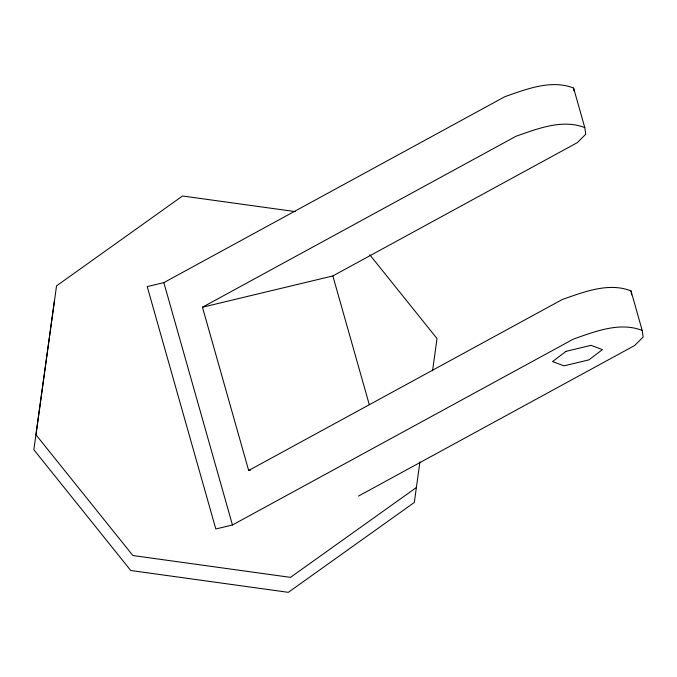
<?xml version="1.0" encoding="UTF-8"?>
<svg xmlns="http://www.w3.org/2000/svg" width="677" height="677" viewBox="0 0 677 677"><rect width="100%" height="100%" fill="white"/><g stroke="black" fill="none" stroke-linecap="round" stroke-linejoin="round"><path stroke-width="1.02" d="M54.414 300.825L33.85 449.748L130.746 570.499L288.334 592.333L414.316 502.461L419.926 461.841M432.552 370.852L437.012 338.568L369.777 254.789M416.44 487.491L290.467 577.363L132.87 555.529L35.983 434.786L56.546 285.863L182.519 195.991L295.24 211.605M358.505 496.072L634.662 345.507L643.15 337.061L642.202 330.452C619.895 321.592 594.897 331.586 573.537 339.025L232.456 524.988L215.819 528.982L147.214 286.608L163.851 282.614L504.932 96.65C526.291 89.212 551.29 79.217 573.597 88.078L584.793 127.631L585.74 134.232L577.253 142.678L332.856 275.937L202.457 307.223L248.671 470.498L250.727 469.999M202.457 307.223L516.128 136.204C537.487 128.765 562.485 118.771 584.793 127.631M248.671 470.498L562.342 299.479C583.701 292.041 608.699 282.047 631.006 290.907L642.202 330.452M332.856 275.937L369.312 404.728M163.851 282.614L232.456 524.988M631.006 290.907L631.192 292.202M631.319 293.09L631.573 294.859M573.597 88.078L574.003 90.913M566.031 351.338L552.525 361.586L563.966 365.851L588.922 359.868L602.428 349.611L590.987 345.355L566.031 351.338"/></g></svg>
